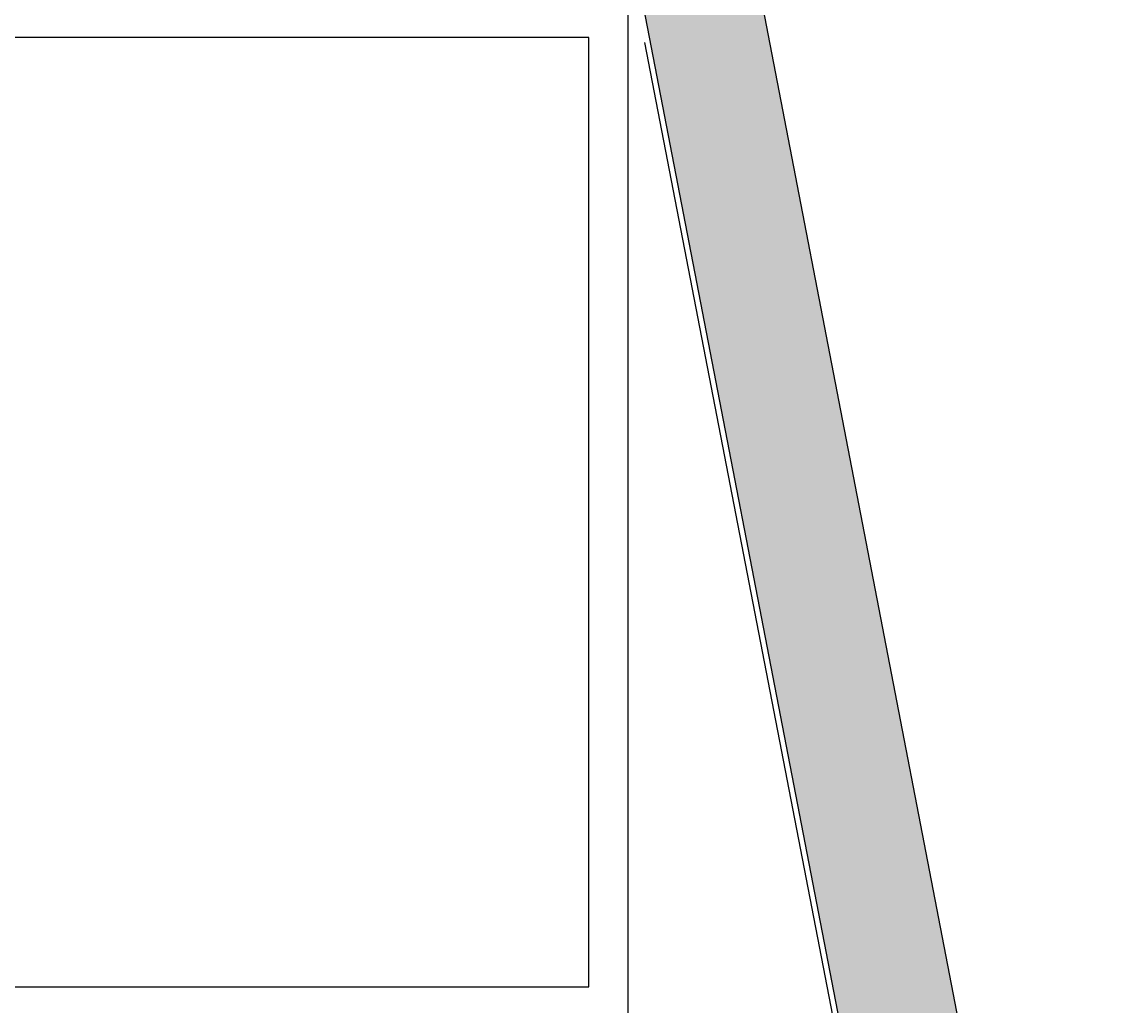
# Model space of a CAD drawing. Header units: millimetres. Extents: x -29311 to -3405, y 28913 to 42880.
# Drawn here: x -5875.4 to -5598.1, y 35613 to 35865.3 of the extents above; entities that cross this region are included whole.
import ezdxf

# ---------------------------------------------------------------- set-up
doc = ezdxf.new("R2010")
doc.units = ezdxf.units.MM
doc.layers.add('A-BA', color=1, linetype='Continuous')
doc.layers.add('A-SIVA-IC', color=97, linetype='Continuous')
doc.layers.add('s-depo', color=140, linetype='Continuous', lineweight=25)
doc.layers.add('tarama-betonarme', color=252, linetype='Continuous', lineweight=13)

msp = doc.modelspace()

# ---------------------------------------------------------------- hatches: boundary and pattern name
at = {"layer": 'tarama-betonarme'}
h = msp.add_hatch(dxfattribs=at)
h.set_pattern_fill('ANSI35', color=256, scale=25, style=0)
h.set_pattern_definition([(45, (-57572.966, 50245.5134), (-4.4194174, 4.4194174), []), (45, (-57568.547, 50245.5134), (-4.4194174, 4.4194174), [7.8125, -1.5625, 0, -1.5625])])
h.paths.add_polyline_path([(-10481.78, 34895.54), (-10717.69, 36702.95), (-5913.13, 36889.18), (-5531.42, 34913.14)], flags=16)
h.paths.add_polyline_path([(-10508.1, 34865.45), (-10751.69, 36731.65), (-5888.56, 36920.15), (-5495.1, 34883.26)])

# ---------------------------------------------------------------- linework, layer by layer
at = {"layer": 'A-BA'}
for p, q in [((-5495.1, 34883.26), (-5888.56, 36920.15)), ((-5495.1, 34883.26), (-5888.56, 36920.15)), ((-5531.42, 34913.14), (-5913.13, 36889.18)), ((-5531.42, 34913.14), (-5913.13, 36889.18))]:
    msp.add_line(p, q, dxfattribs=at)
at = {"layer": 'A-SIVA-IC'}
msp.add_lwpolyline([(-5715.85, 35859.99), (-5667.18, 35608.01)], dxfattribs=at)
at = {"layer": 's-depo', "linetype": 'Continuous'}
msp.add_lwpolyline([(-5720.14, 35871.26), (-5720.14, 35608.01), (-6110.14, 35608.01)], dxfattribs=at)
msp.add_lwpolyline([(-6100.14, 35618.01), (-5730.14, 35618.01), (-5730.14, 35861.26), (-6100.14, 35861.26)], close=True, dxfattribs=at)

doc.saveas('drawing.dxf')
